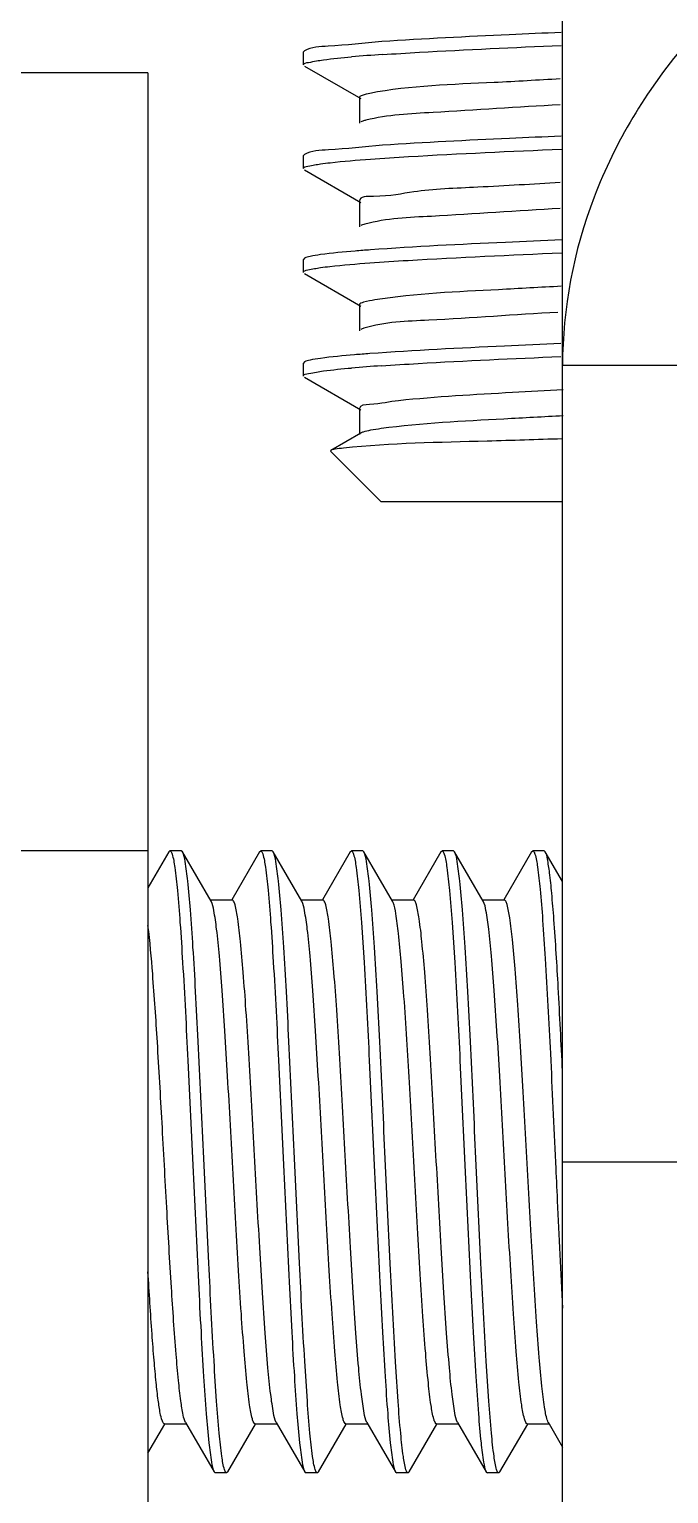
# Model space of a CAD drawing. Extents: x 1382187 to 1725648, y 860327 to 1571294.
# Drawn here: x 1527723.8 to 1527867.1, y 1248642.6 to 1248970.7 of the extents above; entities that cross this region are included whole.
import ezdxf

# ---------------------------------------------------------------- set-up
doc = ezdxf.new("R2010")
doc.units = 0
doc.header["$LTSCALE"] = 1000
doc.header["$MEASUREMENT"] = 0

msp = doc.modelspace()

# ---------------------------------------------------------------- linework, layer by layer
at = {"linetype": 'Continuous'}
for p, q in [((1527843.28, 1248484.61), (1527843.28, 1249091.63)), ((1527785.44, 1248965.82), (1527785.22, 1248965.57)), ((1527785.22, 1248962.67), (1527785.22, 1248965.57)), ((1527785.22, 1248962.67), (1527785.22, 1248965.57)), ((1527750.38, 1248960.87), (1527680.68, 1248960.87)), ((1527750.38, 1248960.87), (1527750.38, 1248505.18)), ((1527785.44, 1248962.41), (1527798.05, 1248955.11)), ((1527797.8, 1248955.41), (1527797.8, 1248949.6)), ((1527785.44, 1248942.59), (1527785.22, 1248942.34)), ((1527785.22, 1248939.43), (1527785.22, 1248942.34)), ((1527785.22, 1248939.43), (1527785.22, 1248942.34)), ((1527785.44, 1248939.18), (1527798.05, 1248931.88)), ((1527797.8, 1248932.17), (1527797.8, 1248926.37)), ((1527785.44, 1248919.36), (1527785.22, 1248919.11)), ((1527785.22, 1248916.2), (1527785.22, 1248919.11)), ((1527785.22, 1248916.2), (1527785.22, 1248919.11)), ((1527785.44, 1248915.95), (1527798.05, 1248908.65)), ((1527797.8, 1248908.94), (1527797.8, 1248903.13)), ((1527785.44, 1248896.13), (1527785.22, 1248895.87)), ((1527785.22, 1248892.97), (1527785.22, 1248895.87)), ((1527785.22, 1248892.97), (1527785.22, 1248895.87)), ((1527912.98, 1248895.3), (1527843.28, 1248895.3)), ((1527785.44, 1248892.72), (1527798.05, 1248885.42)), ((1527797.8, 1248885.71), (1527797.8, 1248879.9)), ((1527798.05, 1248880.2), (1527791.36, 1248876.32)), ((1527791.36, 1248876.32), (1527791.3, 1248876.15)), ((1527802.65, 1248864.8), (1527791.3, 1248876.15)), ((1527843.28, 1248864.8), (1527802.65, 1248864.8)), ((1527750.38, 1248786.63), (1527680.68, 1248786.63)), ((1527755.05, 1248786.4), (1527750.38, 1248778.34)), ((1527755.05, 1248786.4), (1527755.31, 1248786.63)), ((1527757.85, 1248786.63), (1527755.31, 1248786.63)), ((1527757.85, 1248786.63), (1527755.31, 1248786.63)), ((1527755.31, 1248786.63), (1527755.35, 1248786.62)), ((1527758.11, 1248786.4), (1527757.85, 1248786.63)), ((1527764.53, 1248775.33), (1527758.11, 1248786.4)), ((1527775.38, 1248786.4), (1527769.15, 1248775.66)), ((1527775.38, 1248786.4), (1527775.64, 1248786.63)), ((1527778.18, 1248786.63), (1527775.64, 1248786.63)), ((1527778.18, 1248786.63), (1527775.64, 1248786.63)), ((1527775.64, 1248786.63), (1527775.67, 1248786.62)), ((1527778.44, 1248786.4), (1527778.18, 1248786.63)), ((1527784.86, 1248775.33), (1527778.44, 1248786.4)), ((1527795.7, 1248786.4), (1527789.48, 1248775.66)), ((1527795.7, 1248786.4), (1527795.96, 1248786.63)), ((1527798.5, 1248786.63), (1527795.96, 1248786.63)), ((1527798.5, 1248786.63), (1527795.96, 1248786.63)), ((1527795.96, 1248786.63), (1527796, 1248786.62)), ((1527798.76, 1248786.4), (1527798.5, 1248786.63)), ((1527805.18, 1248775.33), (1527798.76, 1248786.4)), ((1527816.03, 1248786.4), (1527809.8, 1248775.66)), ((1527816.03, 1248786.4), (1527816.29, 1248786.63)), ((1527818.83, 1248786.63), (1527816.29, 1248786.63)), ((1527818.83, 1248786.63), (1527816.29, 1248786.63)), ((1527816.29, 1248786.63), (1527816.33, 1248786.62)), ((1527819.09, 1248786.4), (1527818.83, 1248786.63)), ((1527825.51, 1248775.33), (1527819.09, 1248786.4)), ((1527836.36, 1248786.4), (1527830.13, 1248775.66)), ((1527836.36, 1248786.4), (1527836.62, 1248786.63)), ((1527839.16, 1248786.63), (1527836.62, 1248786.63)), ((1527839.16, 1248786.63), (1527836.62, 1248786.63)), ((1527836.62, 1248786.63), (1527836.66, 1248786.62)), ((1527839.42, 1248786.4), (1527839.16, 1248786.63)), ((1527843.28, 1248779.73), (1527839.42, 1248786.4)), ((1527769.26, 1248775.59), (1527764.37, 1248775.59)), ((1527789.59, 1248775.59), (1527784.7, 1248775.59)), ((1527809.92, 1248775.59), (1527805.03, 1248775.59)), ((1527805.31, 1248775.06), (1527805.18, 1248775.33)), ((1527830.25, 1248775.59), (1527825.36, 1248775.59)), ((1527841.7, 1248716.86), (1527841.71, 1248716.68)), ((1527843.28, 1248716.93), (1527912.98, 1248716.93)), ((1527750.38, 1248651.66), (1527754.17, 1248658.2)), ((1527754.06, 1248658.27), (1527758.95, 1248658.27)), ((1527758.79, 1248658.54), (1527765.21, 1248647.46)), ((1527768.27, 1248647.46), (1527774.5, 1248658.2)), ((1527774.38, 1248658.27), (1527779.27, 1248658.27)), ((1527779.12, 1248658.54), (1527785.54, 1248647.46)), ((1527788.6, 1248647.46), (1527794.83, 1248658.2)), ((1527794.71, 1248658.27), (1527799.6, 1248658.27)), ((1527799.45, 1248658.54), (1527805.87, 1248647.46)), ((1527808.93, 1248647.46), (1527815.15, 1248658.2)), ((1527815.04, 1248658.27), (1527819.93, 1248658.27)), ((1527819.78, 1248658.54), (1527826.2, 1248647.46)), ((1527829.26, 1248647.46), (1527835.48, 1248658.2)), ((1527835.37, 1248658.27), (1527840.26, 1248658.27)), ((1527840.1, 1248658.54), (1527840.26, 1248658.27)), ((1527840.26, 1248658.27), (1527843.28, 1248653.05)), ((1527765.21, 1248647.46), (1527765.47, 1248647.24)), ((1527768.01, 1248647.24), (1527765.47, 1248647.24)), ((1527768.01, 1248647.24), (1527765.47, 1248647.24)), ((1527768.01, 1248647.24), (1527767.97, 1248647.24)), ((1527768.27, 1248647.46), (1527768.01, 1248647.24)), ((1527785.54, 1248647.46), (1527785.8, 1248647.24)), ((1527788.34, 1248647.24), (1527785.8, 1248647.24)), ((1527788.34, 1248647.24), (1527785.8, 1248647.24)), ((1527788.34, 1248647.24), (1527788.3, 1248647.24)), ((1527788.6, 1248647.46), (1527788.34, 1248647.24)), ((1527805.87, 1248647.46), (1527806.13, 1248647.24)), ((1527808.67, 1248647.24), (1527806.13, 1248647.24)), ((1527808.67, 1248647.24), (1527806.13, 1248647.24)), ((1527808.67, 1248647.24), (1527808.63, 1248647.24)), ((1527808.93, 1248647.46), (1527808.67, 1248647.24)), ((1527826.2, 1248647.46), (1527826.46, 1248647.24)), ((1527829, 1248647.24), (1527826.46, 1248647.24)), ((1527829, 1248647.24), (1527826.46, 1248647.24)), ((1527829, 1248647.24), (1527828.96, 1248647.24)), ((1527829.26, 1248647.46), (1527829, 1248647.24))]:
    msp.add_line(p, q, dxfattribs=at)
for centre, radius, start, end in [((1527829.65, 1248564.04), 401.84, 93.8141, 94.8058), ((1527829.35, 1248498.1), 398.06, 93.8424, 94.8038)]:
    msp.add_arc(centre, radius, start, end, dxfattribs=at)
for points, knots in [([(1527842.98, 1248969.94), (1527839.1, 1248969.78), (1527825.69, 1248969.18), (1527812.28, 1248968.53), (1527802.76, 1248967.88)], [0, 0, 0, 0, 0.28888, 1, 1, 1, 1]), ([(1527802.76, 1248967.88), (1527798.75, 1248967.61), (1527793.13, 1248966.83), (1527787.01, 1248966.72), (1527785.45, 1248965.82)], [0, 0, 0, 0, 0.690313, 1, 1, 1, 1]), ([(1527802.92, 1248964.99), (1527805.68, 1248965.17), (1527819.02, 1248965.98), (1527832.37, 1248966.58), (1527842.96, 1248967.04)], [0, 0, 0, 0, 0.20666, 1, 1, 1, 1]), ([(1527870.5, 1248966.99), (1527862.07, 1248956.9), (1527848.29, 1248934.27), (1527843.28, 1248908.1), (1527843.28, 1248895.3)], [0, 0, 0, 0, 0.506705, 1, 1, 1, 1]), ([(1527785.22, 1248962.67), (1527785.22, 1248963.09), (1527787.44, 1248963.37), (1527788.57, 1248963.67), (1527789.69, 1248963.82)], [0, 0, 0, 0, 0.271559, 1, 1, 1, 1]), ([(1527842.75, 1248959.53), (1527837.82, 1248959.27), (1527823.61, 1248958.37), (1527809.26, 1248958.06), (1527800.12, 1248956.3)], [0, 0, 0, 0, 0.346423, 1, 1, 1, 1]), ([(1527800.12, 1248956.3), (1527799.53, 1248956.18), (1527798.86, 1248956.03), (1527797.8, 1248955.65), (1527797.8, 1248955.41)], [0, 0, 0, 0, 0.709574, 1, 1, 1, 1]), ([(1527842.75, 1248953.72), (1527833.25, 1248953.23), (1527818.78, 1248952.16), (1527804.12, 1248951.5), (1527799.22, 1248950.29)], [0, 0, 0, 0, 0.653589, 1, 1, 1, 1]), ([(1527799.22, 1248950.29), (1527798.98, 1248950.24), (1527798.59, 1248950.13), (1527798.2, 1248949.98), (1527798.06, 1248949.89)], [0, 0, 0, 0, 0.589728, 1, 1, 1, 1]), ([(1527842.96, 1248946.71), (1527839.11, 1248946.54), (1527825.76, 1248945.95), (1527812.41, 1248945.3), (1527802.92, 1248944.66)], [0, 0, 0, 0, 0.28855, 1, 1, 1, 1]), ([(1527802.92, 1248944.66), (1527798.88, 1248944.38), (1527793.2, 1248943.6), (1527787.02, 1248943.5), (1527785.45, 1248942.59)], [0, 0, 0, 0, 0.690488, 1, 1, 1, 1]), ([(1527800.22, 1248941.56), (1527803.08, 1248941.77), (1527817.36, 1248942.68), (1527831.67, 1248943.32), (1527843.11, 1248943.81)], [0, 0, 0, 0, 0.199878, 1, 1, 1, 1]), ([(1527785.22, 1248939.43), (1527785.22, 1248939.8), (1527787.11, 1248940.11), (1527788.1, 1248940.36), (1527789.06, 1248940.5)], [0, 0, 0, 0, 0.274156, 1, 1, 1, 1]), ([(1527789.06, 1248940.5), (1527789.77, 1248940.6), (1527793.48, 1248941.05), (1527797.21, 1248941.34), (1527800.22, 1248941.56)], [0, 0, 0, 0, 0.191478, 1, 1, 1, 1]), ([(1527842.78, 1248936.3), (1527836.61, 1248935.98), (1527826, 1248935.24), (1527810.95, 1248934.77), (1527804.08, 1248933.01), (1527797.81, 1248933.26), (1527797.8, 1248932.17)], [0, 0, 0, 0, 0.408978, 0.726291, 0.927833, 1, 1, 1, 1]), ([(1527842.76, 1248930.49), (1527833.14, 1248929.99), (1527818.62, 1248928.86), (1527803.84, 1248928.3), (1527799.01, 1248927.01)], [0, 0, 0, 0, 0.658464, 1, 1, 1, 1]), ([(1527799.01, 1248927.01), (1527798.82, 1248926.96), (1527798.5, 1248926.86), (1527798.18, 1248926.73), (1527798.06, 1248926.66)], [0, 0, 0, 0, 0.581089, 1, 1, 1, 1]), ([(1527800.22, 1248921.24), (1527799.08, 1248921.15), (1527795.35, 1248920.86), (1527791.63, 1248920.53), (1527789.06, 1248920.17)], [0, 0, 0, 0, 0.307315, 1, 1, 1, 1]), ([(1527800.09, 1248918.32), (1527802.94, 1248918.53), (1527817.28, 1248919.45), (1527831.62, 1248920.09), (1527843.11, 1248920.58)], [0, 0, 0, 0, 0.199508, 1, 1, 1, 1]), ([(1527843.11, 1248923.48), (1527838.9, 1248923.3), (1527824.6, 1248922.66), (1527810.3, 1248921.97), (1527800.22, 1248921.24)], [0, 0, 0, 0, 0.294353, 1, 1, 1, 1]), ([(1527785.22, 1248916.2), (1527785.22, 1248916.57), (1527787.09, 1248916.88), (1527788.07, 1248917.13), (1527789.02, 1248917.26)], [0, 0, 0, 0, 0.274335, 1, 1, 1, 1]), ([(1527789.06, 1248920.17), (1527788.27, 1248920.06), (1527787.06, 1248919.85), (1527785.83, 1248919.58), (1527785.45, 1248919.36)], [0, 0, 0, 0, 0.643846, 1, 1, 1, 1]), ([(1527789.02, 1248917.26), (1527789.73, 1248917.36), (1527793.4, 1248917.81), (1527797.1, 1248918.1), (1527800.09, 1248918.32)], [0, 0, 0, 0, 0.191445, 1, 1, 1, 1]), ([(1527843.01, 1248913.08), (1527838.33, 1248912.84), (1527824.4, 1248912.01), (1527810.4, 1248911.49), (1527801.24, 1248910.03)], [0, 0, 0, 0, 0.335812, 1, 1, 1, 1]), ([(1527801.24, 1248910.03), (1527800.37, 1248909.89), (1527799.45, 1248909.67), (1527797.8, 1248909.28), (1527797.8, 1248908.94)], [0, 0, 0, 0, 0.720112, 1, 1, 1, 1]), ([(1527842.23, 1248907.23), (1527832.58, 1248906.73), (1527818.19, 1248905.52), (1527803.45, 1248905.1), (1527798.78, 1248903.71)], [0, 0, 0, 0, 0.664513, 1, 1, 1, 1]), ([(1527798.78, 1248903.71), (1527798.64, 1248903.67), (1527798.39, 1248903.59), (1527798.15, 1248903.48), (1527798.06, 1248903.43)], [0, 0, 0, 0, 0.569413, 1, 1, 1, 1]), ([(1527800.09, 1248897.99), (1527798.95, 1248897.91), (1527795.26, 1248897.62), (1527791.57, 1248897.29), (1527789.02, 1248896.93)], [0, 0, 0, 0, 0.307366, 1, 1, 1, 1]), ([(1527842.91, 1248900.24), (1527838.7, 1248900.06), (1527824.42, 1248899.42), (1527810.14, 1248898.73), (1527800.09, 1248897.99)], [0, 0, 0, 0, 0.294609, 1, 1, 1, 1]), ([(1527802.67, 1248895.27), (1527805.43, 1248895.46), (1527818.83, 1248896.28), (1527832.24, 1248896.88), (1527842.89, 1248897.34)], [0, 0, 0, 0, 0.206107, 1, 1, 1, 1]), ([(1527785.22, 1248892.97), (1527785.22, 1248893.39), (1527787.44, 1248893.67), (1527788.56, 1248893.97), (1527789.68, 1248894.12)], [0, 0, 0, 0, 0.271614, 1, 1, 1, 1]), ([(1527789.02, 1248896.93), (1527788.24, 1248896.82), (1527787.05, 1248896.62), (1527785.82, 1248896.35), (1527785.45, 1248896.13)], [0, 0, 0, 0, 0.643454, 1, 1, 1, 1]), ([(1527806.54, 1248887.45), (1527804.36, 1248887.23), (1527802.3, 1248886.57), (1527797.8, 1248886.5), (1527797.8, 1248885.71)], [0, 0, 0, 0, 0.734394, 1, 1, 1, 1]), ([(1527843.4, 1248889.86), (1527839.63, 1248889.67), (1527827.34, 1248889.01), (1527815.04, 1248888.31), (1527806.54, 1248887.45)], [0, 0, 0, 0, 0.306539, 1, 1, 1, 1]), ([(1527802.65, 1248881.19), (1527801.84, 1248881.08), (1527800.48, 1248880.88), (1527799.14, 1248880.6), (1527798.62, 1248880.43)], [0, 0, 0, 0, 0.599115, 1, 1, 1, 1]), ([(1527843.46, 1248884.06), (1527839.03, 1248883.83), (1527825.42, 1248883.06), (1527811.76, 1248882.42), (1527802.65, 1248881.19)], [0, 0, 0, 0, 0.325706, 1, 1, 1, 1]), ([(1527843.17, 1248878.89), (1527837.58, 1248878.73), (1527821.26, 1248878.16), (1527804.89, 1248877.94), (1527794.21, 1248876.82)], [0, 0, 0, 0, 0.34233, 1, 1, 1, 1]), ([(1527798.62, 1248880.43), (1527798.51, 1248880.39), (1527798.32, 1248880.33), (1527798.13, 1248880.24), (1527798.05, 1248880.2)], [0, 0, 0, 0, 0.559909, 1, 1, 1, 1]), ([(1527794.21, 1248876.82), (1527793.57, 1248876.76), (1527792.63, 1248876.62), (1527791.64, 1248876.48), (1527791.37, 1248876.32)], [0, 0, 0, 0, 0.666426, 1, 1, 1, 1]), ([(1527755.35, 1248786.62), (1527755.39, 1248786.61), (1527755.63, 1248786.43), (1527755.7, 1248786.12), (1527755.78, 1248785.89)], [0, 0, 0, 0, 0.146246, 1, 1, 1, 1]), ([(1527755.78, 1248785.89), (1527756.09, 1248784.92), (1527756.49, 1248782.19), (1527757.06, 1248777.09), (1527757.61, 1248769.98), (1527758.43, 1248757.28), (1527759.38, 1248738.63), (1527760.49, 1248714.74), (1527761.43, 1248694.46), (1527762.23, 1248679.19), (1527762.8, 1248669.36), (1527763.38, 1248661.12), (1527763.9, 1248654.68), (1527764.52, 1248650.38), (1527764.84, 1248648.11), (1527765.21, 1248647.46)], [0, 0, 0, 0, 0.021868, 0.059293, 0.111148, 0.175758, 0.334416, 0.514504, 0.692433, 0.773207, 0.844889, 0.905123, 0.951944, 0.983855, 1, 1, 1, 1]), ([(1527767.54, 1248647.98), (1527767.23, 1248648.95), (1527766.83, 1248651.68), (1527766.26, 1248656.79), (1527765.71, 1248663.9), (1527764.89, 1248676.6), (1527763.94, 1248695.25), (1527762.83, 1248719.13), (1527761.89, 1248739.41), (1527761.09, 1248754.68), (1527760.52, 1248764.51), (1527759.94, 1248772.75), (1527759.42, 1248779.19), (1527758.8, 1248783.48), (1527758.48, 1248785.76), (1527758.11, 1248786.4)], [0, 0, 0, 0, 0.021893, 0.059337, 0.111209, 0.175831, 0.334488, 0.514558, 0.692467, 0.773229, 0.8449, 0.905129, 0.951948, 0.983856, 1, 1, 1, 1]), ([(1527775.67, 1248786.62), (1527775.71, 1248786.61), (1527775.95, 1248786.44), (1527776.03, 1248786.14), (1527776.1, 1248785.91)], [0, 0, 0, 0, 0.147522, 1, 1, 1, 1]), ([(1527776.1, 1248785.91), (1527776.41, 1248784.96), (1527776.81, 1248782.24), (1527777.38, 1248777.16), (1527777.93, 1248770.06), (1527778.75, 1248757.37), (1527779.71, 1248738.72), (1527780.81, 1248714.82), (1527781.76, 1248694.52), (1527782.56, 1248679.23), (1527783.13, 1248669.39), (1527783.71, 1248661.13), (1527784.23, 1248654.69), (1527784.84, 1248650.38), (1527785.17, 1248648.11), (1527785.54, 1248647.46)], [0, 0, 0, 0, 0.02168, 0.058952, 0.110694, 0.175227, 0.333837, 0.514005, 0.692077, 0.772934, 0.8447, 0.905011, 0.95189, 0.983838, 1, 1, 1, 1]), ([(1527787.87, 1248647.98), (1527787.56, 1248648.94), (1527787.16, 1248651.68), (1527786.59, 1248656.78), (1527786.04, 1248663.89), (1527785.22, 1248676.59), (1527784.26, 1248695.24), (1527783.16, 1248719.12), (1527782.21, 1248739.41), (1527781.42, 1248754.68), (1527780.85, 1248764.51), (1527780.26, 1248772.75), (1527779.75, 1248779.19), (1527779.13, 1248783.48), (1527778.81, 1248785.76), (1527778.44, 1248786.4)], [0, 0, 0, 0, 0.021869, 0.059298, 0.111159, 0.175773, 0.334425, 0.514513, 0.692436, 0.773203, 0.844885, 0.905123, 0.951945, 0.983855, 1, 1, 1, 1]), ([(1527796, 1248786.62), (1527796.04, 1248786.61), (1527796.29, 1248786.43), (1527796.36, 1248786.12), (1527796.44, 1248785.89)], [0, 0, 0, 0, 0.146192, 1, 1, 1, 1]), ([(1527796.44, 1248785.89), (1527796.74, 1248784.92), (1527797.14, 1248782.19), (1527797.71, 1248777.08), (1527798.26, 1248769.98), (1527799.09, 1248757.27), (1527800.04, 1248738.63), (1527801.15, 1248714.74), (1527802.09, 1248694.45), (1527802.89, 1248679.19), (1527803.46, 1248669.36), (1527804.04, 1248661.12), (1527804.56, 1248654.68), (1527805.17, 1248650.38), (1527805.49, 1248648.11), (1527805.87, 1248647.46)], [0, 0, 0, 0, 0.021875, 0.059308, 0.111172, 0.175789, 0.334441, 0.514524, 0.692444, 0.773209, 0.844888, 0.905124, 0.951946, 0.983855, 1, 1, 1, 1]), ([(1527808.2, 1248647.96), (1527807.89, 1248648.91), (1527807.5, 1248651.63), (1527806.92, 1248656.71), (1527806.37, 1248663.81), (1527805.55, 1248676.5), (1527804.6, 1248695.15), (1527803.49, 1248719.05), (1527802.55, 1248739.35), (1527801.75, 1248754.64), (1527801.18, 1248764.48), (1527800.59, 1248772.73), (1527800.08, 1248779.18), (1527799.46, 1248783.48), (1527799.14, 1248785.76), (1527798.76, 1248786.4)], [0, 0, 0, 0, 0.021696, 0.058981, 0.110733, 0.175273, 0.333889, 0.51405, 0.692109, 0.772959, 0.844718, 0.905021, 0.951895, 0.98384, 1, 1, 1, 1]), ([(1527816.33, 1248786.62), (1527816.37, 1248786.61), (1527816.61, 1248786.43), (1527816.69, 1248786.12), (1527816.76, 1248785.88)], [0, 0, 0, 0, 0.146067, 1, 1, 1, 1]), ([(1527816.76, 1248785.88), (1527817.07, 1248784.92), (1527817.47, 1248782.18), (1527818.04, 1248777.08), (1527818.59, 1248769.97), (1527819.42, 1248757.26), (1527820.37, 1248738.62), (1527821.47, 1248714.73), (1527822.42, 1248694.45), (1527823.22, 1248679.18), (1527823.78, 1248669.35), (1527824.37, 1248661.11), (1527824.88, 1248654.68), (1527825.5, 1248650.38), (1527825.82, 1248648.11), (1527826.2, 1248647.46)], [0, 0, 0, 0, 0.021894, 0.059339, 0.111212, 0.175833, 0.334492, 0.514561, 0.69247, 0.773231, 0.844902, 0.905131, 0.951948, 0.983856, 1, 1, 1, 1]), ([(1527828.52, 1248647.98), (1527828.22, 1248648.94), (1527827.82, 1248651.68), (1527827.25, 1248656.78), (1527826.7, 1248663.89), (1527825.87, 1248676.59), (1527824.92, 1248695.24), (1527823.81, 1248719.12), (1527822.87, 1248739.41), (1527822.07, 1248754.68), (1527821.5, 1248764.51), (1527820.92, 1248772.75), (1527820.4, 1248779.19), (1527819.79, 1248783.48), (1527819.47, 1248785.76), (1527819.09, 1248786.4)], [0, 0, 0, 0, 0.021872, 0.059299, 0.111157, 0.175768, 0.334426, 0.51451, 0.692437, 0.773209, 0.84489, 0.905124, 0.951944, 0.983855, 1, 1, 1, 1]), ([(1527836.66, 1248786.62), (1527836.7, 1248786.61), (1527836.94, 1248786.43), (1527837.01, 1248786.13), (1527837.09, 1248785.89)], [0, 0, 0, 0, 0.14652, 1, 1, 1, 1]), ([(1527837.09, 1248785.89), (1527837.39, 1248784.96), (1527837.78, 1248782.32), (1527838.34, 1248777.39), (1527838.88, 1248770.54), (1527839.69, 1248758.27), (1527840.62, 1248740.18), (1527841.33, 1248724.97), (1527841.7, 1248716.86)], [0, 0, 0, 0, 0.0425, 0.114919, 0.215181, 0.340186, 0.648075, 1, 1, 1, 1]), ([(1527843.28, 1248737.27), (1527842.98, 1248743.5), (1527842.41, 1248754.83), (1527841.62, 1248768.12), (1527840.92, 1248776.68), (1527840.48, 1248781.23), (1527840, 1248784.3), (1527839.7, 1248785.92), (1527839.42, 1248786.4)], [0, 0, 0, 0, 0.379707, 0.689476, 0.809337, 0.902177, 0.966048, 1, 1, 1, 1]), ([(1527774.38, 1248658.27), (1527774.25, 1248658.27), (1527773.95, 1248658.69), (1527773.55, 1248660.03), (1527773.01, 1248663.14), (1527772.46, 1248668.16), (1527771.86, 1248674.99), (1527771.26, 1248683.31), (1527770.66, 1248692.86), (1527770.06, 1248703.27), (1527769.25, 1248717.79), (1527768.47, 1248732.18), (1527767.64, 1248745.91), (1527767.04, 1248754.89), (1527766.44, 1248762.49), (1527765.89, 1248768.47), (1527765.27, 1248772.53), (1527764.9, 1248774.69), (1527764.53, 1248775.33)], [0, 0, 0, 0, 0.003456, 0.010692, 0.037889, 0.081613, 0.140407, 0.212192, 0.2944, 0.384075, 0.47799, 0.664972, 0.751304, 0.828651, 0.894236, 0.945722, 0.981321, 1, 1, 1, 1]), ([(1527779.12, 1248658.54), (1527778.75, 1248659.17), (1527778.38, 1248661.33), (1527777.76, 1248665.39), (1527777.21, 1248671.38), (1527776.6, 1248678.98), (1527776.01, 1248687.96), (1527775.18, 1248701.69), (1527774.4, 1248716.08), (1527773.59, 1248730.6), (1527772.99, 1248741.01), (1527772.38, 1248750.55), (1527771.79, 1248758.88), (1527771.19, 1248765.71), (1527770.64, 1248770.72), (1527770.1, 1248773.83), (1527769.7, 1248775.18), (1527769.4, 1248775.59), (1527769.26, 1248775.59)], [0, 0, 0, 0, 0.01868, 0.054278, 0.105764, 0.171348, 0.248694, 0.335026, 0.52201, 0.615925, 0.705601, 0.787808, 0.859593, 0.918386, 0.962109, 0.989306, 0.996546, 1, 1, 1, 1]), ([(1527794.71, 1248658.27), (1527794.58, 1248658.27), (1527794.28, 1248658.69), (1527793.88, 1248660.03), (1527793.34, 1248663.14), (1527792.78, 1248668.16), (1527792.19, 1248674.99), (1527791.59, 1248683.31), (1527790.99, 1248692.86), (1527790.39, 1248703.27), (1527789.58, 1248717.79), (1527788.8, 1248732.18), (1527787.97, 1248745.91), (1527787.37, 1248754.89), (1527786.77, 1248762.49), (1527786.21, 1248768.47), (1527785.59, 1248772.53), (1527785.22, 1248774.69), (1527784.86, 1248775.33)], [0, 0, 0, 0, 0.003455, 0.010693, 0.037891, 0.081614, 0.140407, 0.212192, 0.2944, 0.384075, 0.47799, 0.664974, 0.751306, 0.828653, 0.894237, 0.945722, 0.98132, 1, 1, 1, 1]), ([(1527799.45, 1248658.54), (1527799.08, 1248659.17), (1527798.71, 1248661.33), (1527798.09, 1248665.39), (1527797.54, 1248671.38), (1527796.93, 1248678.98), (1527796.34, 1248687.96), (1527795.51, 1248701.69), (1527794.72, 1248716.08), (1527793.92, 1248730.6), (1527793.31, 1248741.01), (1527792.71, 1248750.55), (1527792.12, 1248758.88), (1527791.52, 1248765.71), (1527790.97, 1248770.72), (1527790.43, 1248773.83), (1527790.02, 1248775.18), (1527789.73, 1248775.59), (1527789.59, 1248775.59)], [0, 0, 0, 0, 0.018679, 0.054277, 0.105763, 0.171348, 0.248695, 0.335027, 0.52201, 0.615925, 0.7056, 0.787807, 0.859593, 0.918386, 0.96211, 0.989308, 0.996544, 1, 1, 1, 1]), ([(1527815.04, 1248658.27), (1527814.91, 1248658.27), (1527814.61, 1248658.68), (1527814.22, 1248659.99), (1527813.68, 1248663.02), (1527813.14, 1248667.91), (1527812.55, 1248674.58), (1527811.96, 1248682.72), (1527811.36, 1248692.07), (1527810.77, 1248702.29), (1527809.97, 1248716.61), (1527809.03, 1248733.91), (1527808.05, 1248750.21), (1527807.2, 1248761.32), (1527806.63, 1248767.52), (1527806.04, 1248771.92), (1527805.64, 1248774.27), (1527805.31, 1248775.06)], [0, 0, 0, 0, 0.003398, 0.010481, 0.037063, 0.079811, 0.137346, 0.207687, 0.288384, 0.376611, 0.469274, 0.654855, 0.819309, 0.886268, 0.939811, 0.978111, 1, 1, 1, 1]), ([(1527819.78, 1248658.54), (1527819.41, 1248659.17), (1527819.04, 1248661.33), (1527818.42, 1248665.39), (1527817.87, 1248671.38), (1527817.26, 1248678.98), (1527816.66, 1248687.96), (1527815.84, 1248701.69), (1527815.05, 1248716.08), (1527814.25, 1248730.6), (1527813.64, 1248741.01), (1527813.04, 1248750.55), (1527812.45, 1248758.88), (1527811.85, 1248765.71), (1527811.29, 1248770.72), (1527810.75, 1248773.83), (1527810.35, 1248775.18), (1527810.06, 1248775.59), (1527809.92, 1248775.59)], [0, 0, 0, 0, 0.01868, 0.054279, 0.105766, 0.17135, 0.248697, 0.335029, 0.522011, 0.615926, 0.705601, 0.78781, 0.859595, 0.918388, 0.962111, 0.989307, 0.996546, 1, 1, 1, 1]), ([(1527835.37, 1248658.27), (1527835.23, 1248658.27), (1527834.94, 1248658.69), (1527834.53, 1248660.03), (1527833.99, 1248663.14), (1527833.44, 1248668.16), (1527832.84, 1248674.99), (1527832.25, 1248683.31), (1527831.65, 1248692.86), (1527831.04, 1248703.27), (1527830.24, 1248717.79), (1527829.45, 1248732.18), (1527828.62, 1248745.91), (1527828.03, 1248754.89), (1527827.42, 1248762.49), (1527826.87, 1248768.47), (1527826.25, 1248772.53), (1527825.88, 1248774.69), (1527825.51, 1248775.33)], [0, 0, 0, 0, 0.003456, 0.010692, 0.037889, 0.081613, 0.140406, 0.212192, 0.294399, 0.384075, 0.477989, 0.664972, 0.751304, 0.828651, 0.894236, 0.945722, 0.981321, 1, 1, 1, 1]), ([(1527839.86, 1248659.12), (1527839.56, 1248660.04), (1527839.14, 1248662.57), (1527838.57, 1248667.24), (1527838, 1248673.63), (1527837.17, 1248684.86), (1527836.2, 1248701.13), (1527835.26, 1248718.32), (1527834.47, 1248732.46), (1527833.88, 1248742.51), (1527833.29, 1248751.68), (1527832.71, 1248759.65), (1527832.13, 1248766.18), (1527831.59, 1248770.96), (1527831.06, 1248773.92), (1527830.67, 1248775.2), (1527830.38, 1248775.59), (1527830.25, 1248775.59)], [0, 0, 0, 0, 0.024737, 0.065402, 0.120735, 0.188882, 0.353983, 0.53832, 0.629884, 0.716845, 0.796224, 0.865309, 0.92175, 0.963653, 0.989702, 0.996649, 1, 1, 1, 1]), ([(1527758.79, 1248658.54), (1527758.5, 1248659.04), (1527758.16, 1248660.7), (1527757.64, 1248663.83), (1527757.16, 1248668.39), (1527756.41, 1248676.85), (1527755.55, 1248689.78), (1527754.55, 1248707.08), (1527753.56, 1248725.4), (1527752.57, 1248742.85), (1527751.58, 1248757.57), (1527750.84, 1248766.27), (1527750.38, 1248769.88)], [0, 0, 0, 0, 0.015697, 0.044446, 0.085716, 0.138485, 0.272802, 0.433446, 0.603652, 0.765638, 0.902498, 1, 1, 1, 1]), ([(1527841.71, 1248716.68), (1527841.84, 1248713.86), (1527842.35, 1248703.03), (1527842.86, 1248692.19), (1527843.28, 1248684.17)], [0, 0, 0, 0, 0.259611, 1, 1, 1, 1]), ([(1527754.06, 1248658.27), (1527753.81, 1248658.27), (1527753.41, 1248659.34), (1527753.05, 1248660.9), (1527752.6, 1248663.91), (1527752.17, 1248667.82), (1527751.72, 1248672.78), (1527751.08, 1248681.03), (1527750.66, 1248687.64), (1527750.38, 1248692.29)], [0, 0, 0, 0, 0.021802, 0.074827, 0.160247, 0.276725, 0.42207, 0.593424, 1, 1, 1, 1]), ([(1527767.97, 1248647.24), (1527767.93, 1248647.25), (1527767.69, 1248647.44), (1527767.61, 1248647.74), (1527767.54, 1248647.98)], [0, 0, 0, 0, 0.146075, 1, 1, 1, 1]), ([(1527788.3, 1248647.24), (1527788.26, 1248647.25), (1527788.02, 1248647.44), (1527787.94, 1248647.74), (1527787.87, 1248647.98)], [0, 0, 0, 0, 0.146237, 1, 1, 1, 1]), ([(1527808.63, 1248647.24), (1527808.59, 1248647.25), (1527808.35, 1248647.43), (1527808.28, 1248647.73), (1527808.2, 1248647.96)], [0, 0, 0, 0, 0.147411, 1, 1, 1, 1]), ([(1527828.96, 1248647.24), (1527828.92, 1248647.25), (1527828.67, 1248647.44), (1527828.6, 1248647.74), (1527828.52, 1248647.98)], [0, 0, 0, 0, 0.14622, 1, 1, 1, 1])]:
    msp.add_open_spline(points, degree=3, knots=knots, dxfattribs=at)
for points in [[(1527789.69, 1248963.82), (1527791.78, 1248964.09), (1527793.88, 1248964.28), (1527795.99, 1248964.46)], [(1527789.68, 1248894.12), (1527791.78, 1248894.39), (1527793.9, 1248894.59), (1527796.01, 1248894.77)], [(1527840.1, 1248658.54), (1527840, 1248658.72), (1527839.93, 1248658.92), (1527839.86, 1248659.12)]]:
    msp.add_open_spline(points, degree=3, dxfattribs=at)

doc.saveas('drawing.dxf')
